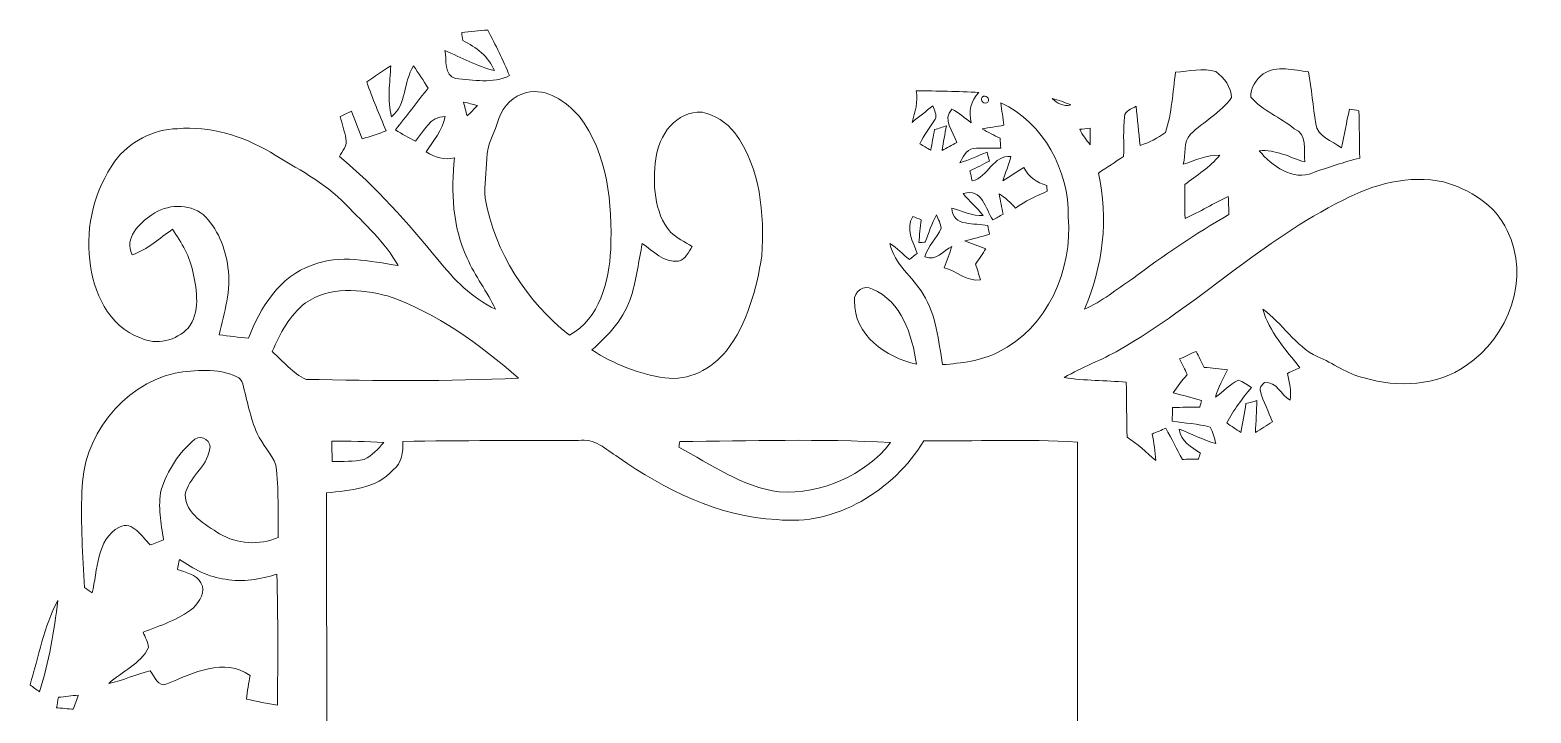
# Model space of a CAD drawing. Header units: centimetres. Extents: x -13.5 to 13.7, y -16.2 to 15.9.
# Drawn here: x -9.15 to 13.56, y 2.59 to 12.92 of the extents above; entities that cross this region are included whole.
import ezdxf

# ---------------------------------------------------------------- set-up
doc = ezdxf.new("R2010")
doc.units = ezdxf.units.CM
doc.header["$MEASUREMENT"] = 0
doc.layers.add('Layer 1', color=7, linetype='Continuous')

msp = doc.modelspace()

# ---------------------------------------------------------------- linework, layer by layer
at = {"layer": 'Layer 1', "color": 252, "lineweight": 9}
for points, knots in [([(-2.6172, 12.88115), (-2.61226, 12.84058), (-2.60697, 12.80036), (-2.60133, 12.75979), (-2.60133, 12.75979), (-2.39742, 12.66031), (-2.21186, 12.5199), (-2.12155, 12.30541), (-2.12155, 12.30541), (-2.38472, 12.37385), (-2.62567, 12.49909), (-2.87156, 12.61092), (-2.87156, 12.61092), (-2.84051, 12.46557), (-2.89202, 12.23592), (-2.70963, 12.18617), (-2.70963, 12.18617), (-2.44011, 12.16289), (-2.14801, 12.10398), (-1.89366, 12.22992), (-1.89366, 12.22992), (-1.99173, 12.46557), (-2.10285, 12.69523), (-2.22421, 12.91995), (-2.22421, 12.91995), (-2.35544, 12.90866), (-2.48632, 12.89526), (-2.6172, 12.88115), (-2.6172, 12.88115), (-2.6172, 12.88115), (-2.6172, 12.88115), (-2.6172, 12.88115)], [0, 0, 0, 0, 0.11111111, 0.11111111, 0.11111111, 0.11111111, 0.22222222, 0.22222222, 0.22222222, 0.22222222, 0.33333333, 0.33333333, 0.33333333, 0.33333333, 0.44444444, 0.44444444, 0.44444444, 0.44444444, 0.55555556, 0.55555556, 0.55555556, 0.55555556, 0.66666667, 0.66666667, 0.66666667, 0.66666667, 0.77777778, 0.77777778, 0.77777778, 0.77777778, 1, 1, 1, 1]), ([(-4.05266, 12.13467), (-3.97046, 11.88208), (-3.85828, 11.64078), (-3.76161, 11.39384), (-3.76161, 11.39384), (-3.8805, 11.34903), (-4.0015, 11.30846), (-4.12356, 11.27319), (-4.12356, 11.27319), (-4.17683, 11.41253), (-4.22869, 11.55223), (-4.28443, 11.69052), (-4.28443, 11.69052), (-4.34123, 11.66477), (-4.39732, 11.63831), (-4.45376, 11.61221), (-4.45376, 11.61221), (-4.42872, 11.49932), (-4.39026, 11.3889), (-4.36874, 11.27495), (-4.36874, 11.27495), (-4.34017, 11.17264), (-4.42237, 11.08939), (-4.46752, 11.00613), (-4.46752, 11.00613), (-3.91154, 10.54541), (-3.436, 10.00107), (-2.97739, 9.44615), (-2.97739, 9.44615), (-2.73609, 9.14558), (-2.4581, 8.86124), (-2.10462, 8.69473), (-2.10462, 8.69473), (-2.22985, 8.96214), (-2.41859, 9.19532), (-2.53254, 9.46837), (-2.53254, 9.46837), (-2.75937, 9.94321), (-2.78124, 10.47238), (-2.7248, 10.98673), (-2.7248, 10.98673), (-2.87649, 10.94334), (-3.02431, 10.99661), (-3.15413, 11.07457), (-3.15413, 11.07457), (-3.04477, 11.24602), (-2.90824, 11.40548), (-2.86909, 11.61185), (-2.86909, 11.61185), (-3.09451, 11.61291), (-3.19576, 11.38713), (-3.31606, 11.23685), (-3.31606, 11.23685), (-3.41942, 11.29012), (-3.52102, 11.34727), (-3.62015, 11.4083), (-3.62015, 11.4083), (-3.45364, 11.61785), (-3.28924, 11.82952), (-3.12626, 12.04189), (-3.12626, 12.04189), (-3.19717, 12.15513), (-3.26843, 12.26802), (-3.34534, 12.37703), (-3.34534, 12.37703), (-3.50162, 12.13855), (-3.44694, 11.79636), (-3.67765, 11.60727), (-3.67765, 11.60727), (-3.74891, 11.85774), (-3.69917, 12.12091), (-3.69141, 12.37597), (-3.69141, 12.37597), (-3.81665, 12.30259), (-3.93412, 12.21792), (-4.05266, 12.13467), (-4.05266, 12.13467), (-4.05266, 12.13467), (-4.05266, 12.13467), (-4.05266, 12.13467)], [0, 0, 0, 0, 0.04761905, 0.04761905, 0.04761905, 0.04761905, 0.0952381, 0.0952381, 0.0952381, 0.0952381, 0.14285714, 0.14285714, 0.14285714, 0.14285714, 0.19047619, 0.19047619, 0.19047619, 0.19047619, 0.23809524, 0.23809524, 0.23809524, 0.23809524, 0.28571429, 0.28571429, 0.28571429, 0.28571429, 0.33333333, 0.33333333, 0.33333333, 0.33333333, 0.38095238, 0.38095238, 0.38095238, 0.38095238, 0.42857143, 0.42857143, 0.42857143, 0.42857143, 0.47619048, 0.47619048, 0.47619048, 0.47619048, 0.52380952, 0.52380952, 0.52380952, 0.52380952, 0.57142857, 0.57142857, 0.57142857, 0.57142857, 0.61904762, 0.61904762, 0.61904762, 0.61904762, 0.66666667, 0.66666667, 0.66666667, 0.66666667, 0.71428571, 0.71428571, 0.71428571, 0.71428571, 0.76190476, 0.76190476, 0.76190476, 0.76190476, 0.80952381, 0.80952381, 0.80952381, 0.80952381, 0.85714286, 0.85714286, 0.85714286, 0.85714286, 0.9047619, 0.9047619, 0.9047619, 0.9047619, 1, 1, 1, 1]), ([(8.1845, 12.28425), (8.13829, 11.97909), (8.12876, 11.66301), (8.02998, 11.36949), (8.02998, 11.36949), (7.91357, 11.28306), (7.78339, 11.21745), (7.64581, 11.173), (7.64581, 11.173), (7.62746, 11.37126), (7.6063, 11.56952), (7.58584, 11.76743), (7.58584, 11.76743), (7.52304, 11.72192), (7.41297, 11.70075), (7.40945, 11.60868), (7.40945, 11.60868), (7.39075, 11.40901), (7.40169, 11.20792), (7.3971, 11.0079), (7.3971, 11.0079), (7.27116, 10.92182), (7.14204, 10.83998), (7.01504, 10.75601), (7.01504, 10.75601), (7.17838, 10.06669), (7.08101, 9.34102), (6.80373, 8.69509), (6.80373, 8.69509), (7.06761, 8.81186), (7.29197, 8.99706), (7.5308, 9.15581), (7.5308, 9.15581), (7.99682, 9.51071), (8.48683, 9.83279), (8.9906, 10.13089), (8.9906, 10.13089), (8.98813, 10.19827), (8.98354, 10.33339), (8.98142, 10.40077), (8.98142, 10.40077), (8.75741, 10.30128), (8.55104, 10.16758), (8.32702, 10.0688), (8.32702, 10.0688), (8.32385, 10.2399), (8.32279, 10.41135), (8.32279, 10.58209), (8.32279, 10.58209), (8.50306, 10.72356), (8.70661, 10.84174), (8.85054, 11.02377), (8.85054, 11.02377), (8.65687, 11.03294), (8.48048, 10.94228), (8.2988, 10.89183), (8.2988, 10.89183), (8.34537, 11.03471), (8.29245, 11.22697), (8.41028, 11.34198), (8.41028, 11.34198), (8.60748, 11.53706), (8.86712, 11.66583), (9.0287, 11.8976), (9.0287, 11.8976), (9.02976, 12.05282), (8.9144, 12.20134), (8.79304, 12.29024), (8.79304, 12.29024), (8.5976, 12.35269), (8.38558, 12.28989), (8.1845, 12.28425), (8.1845, 12.28425), (8.1845, 12.28425), (8.1845, 12.28425), (8.1845, 12.28425)], [0, 0, 0, 0, 0.05, 0.05, 0.05, 0.05, 0.1, 0.1, 0.1, 0.1, 0.15, 0.15, 0.15, 0.15, 0.2, 0.2, 0.2, 0.2, 0.25, 0.25, 0.25, 0.25, 0.3, 0.3, 0.3, 0.3, 0.35, 0.35, 0.35, 0.35, 0.4, 0.4, 0.4, 0.4, 0.45, 0.45, 0.45, 0.45, 0.5, 0.5, 0.5, 0.5, 0.55, 0.55, 0.55, 0.55, 0.6, 0.6, 0.6, 0.6, 0.65, 0.65, 0.65, 0.65, 0.7, 0.7, 0.7, 0.7, 0.75, 0.75, 0.75, 0.75, 0.8, 0.8, 0.8, 0.8, 0.85, 0.85, 0.85, 0.85, 0.9, 0.9, 0.9, 0.9, 1, 1, 1, 1]), ([(9.50812, 12.25673), (9.40687, 12.16995), (9.31233, 12.0433), (9.32044, 11.90431), (9.32044, 11.90431), (9.49895, 11.69864), (9.76953, 11.60021), (9.97661, 11.42664), (9.97661, 11.42664), (10.18616, 11.34339), (10.12407, 11.10209), (10.13748, 10.92429), (10.13748, 10.92429), (9.91135, 10.99026), (9.69298, 11.12043), (9.44921, 11.09151), (9.44921, 11.09151), (9.6383, 10.86749), (9.95968, 10.62796), (10.26236, 10.76131), (10.26236, 10.76131), (10.49555, 10.8435), (10.73014, 10.92006), (10.97003, 10.98214), (10.97003, 10.98214), (10.96615, 11.22133), (10.96227, 11.46051), (10.95698, 11.69934), (10.95698, 11.69934), (10.909, 11.70675), (10.86138, 11.71381), (10.81411, 11.72086), (10.81411, 11.72086), (10.76719, 11.52719), (10.73861, 11.32998), (10.69416, 11.13596), (10.69416, 11.13596), (10.55411, 11.24426), (10.32516, 11.30106), (10.30293, 11.50284), (10.30293, 11.50284), (10.26518, 11.76425), (10.23802, 12.02742), (10.19498, 12.28777), (10.19498, 12.28777), (9.96673, 12.31529), (9.71873, 12.38655), (9.50812, 12.25673), (9.50812, 12.25673), (9.50812, 12.25673), (9.50812, 12.25673), (9.50812, 12.25673)], [0, 0, 0, 0, 0.07142857, 0.07142857, 0.07142857, 0.07142857, 0.14285714, 0.14285714, 0.14285714, 0.14285714, 0.21428571, 0.21428571, 0.21428571, 0.21428571, 0.28571429, 0.28571429, 0.28571429, 0.28571429, 0.35714286, 0.35714286, 0.35714286, 0.35714286, 0.42857143, 0.42857143, 0.42857143, 0.42857143, 0.5, 0.5, 0.5, 0.5, 0.57142857, 0.57142857, 0.57142857, 0.57142857, 0.64285714, 0.64285714, 0.64285714, 0.64285714, 0.71428571, 0.71428571, 0.71428571, 0.71428571, 0.78571429, 0.78571429, 0.78571429, 0.78571429, 0.85714286, 0.85714286, 0.85714286, 0.85714286, 1, 1, 1, 1]), ([(-1.6386, 11.97521), (-1.83051, 11.92441), (-1.99243, 11.77166), (-2.05488, 11.58293), (-2.05488, 11.58293), (-2.11061, 11.37796), (-2.24114, 11.18923), (-2.23726, 10.9705), (-2.23726, 10.9705), (-2.24079, 10.77189), (-2.28418, 10.57363), (-2.2609, 10.37501), (-2.2609, 10.37501), (-2.11696, 9.55375), (-1.6386, 8.81468), (-0.98808, 8.30103), (-0.98808, 8.30103), (-0.52699, 8.55468), (-0.39118, 9.11101), (-0.36154, 9.5989), (-0.36154, 9.5989), (-0.34038, 10.29035), (-0.39894, 11.05058), (-0.84167, 11.6175), (-0.84167, 11.6175), (-1.03852, 11.83692), (-1.32674, 12.04436), (-1.6386, 11.97521), (-1.6386, 11.97521), (-1.6386, 11.97521), (-1.6386, 11.97521), (-1.6386, 11.97521)], [0, 0, 0, 0, 0.11111111, 0.11111111, 0.11111111, 0.11111111, 0.22222222, 0.22222222, 0.22222222, 0.22222222, 0.33333333, 0.33333333, 0.33333333, 0.33333333, 0.44444444, 0.44444444, 0.44444444, 0.44444444, 0.55555556, 0.55555556, 0.55555556, 0.55555556, 0.66666667, 0.66666667, 0.66666667, 0.66666667, 0.77777778, 0.77777778, 0.77777778, 0.77777778, 1, 1, 1, 1]), ([(-2.58898, 11.83057), (-2.5724, 11.76002), (-2.55476, 11.69017), (-2.53606, 11.61997), (-2.53606, 11.61997), (-2.48209, 11.67112), (-2.42953, 11.72368), (-2.37837, 11.77766), (-2.37837, 11.77766), (-2.44858, 11.79636), (-2.51878, 11.81364), (-2.58898, 11.83057), (-2.58898, 11.83057), (-2.58898, 11.83057), (-2.58898, 11.83057), (-2.58898, 11.83057)], [0, 0, 0, 0, 0.2, 0.2, 0.2, 0.2, 0.4, 0.4, 0.4, 0.4, 0.6, 0.6, 0.6, 0.6, 1, 1, 1, 1]), ([(5.54078, 11.81576), (5.55384, 11.70322), (5.57218, 11.59139), (5.58594, 11.4785), (5.58594, 11.4785), (5.47587, 11.46122), (5.36616, 11.44287), (5.25715, 11.42382), (5.25715, 11.42382), (5.34499, 11.37091), (5.43742, 11.32751), (5.5302, 11.28095), (5.5302, 11.28095), (5.53232, 11.23226), (5.53479, 11.18358), (5.53761, 11.13454), (5.53761, 11.13454), (5.39897, 11.12855), (5.25891, 11.14266), (5.12168, 11.12502), (5.12168, 11.12502), (5.01126, 11.11091), (4.96822, 10.99484), (4.92095, 10.91018), (4.92095, 10.91018), (5.05995, 10.95745), (5.19612, 11.01354), (5.33053, 11.07351), (5.33053, 11.07351), (5.34252, 11.02836), (5.35416, 10.98285), (5.36651, 10.93734), (5.36651, 10.93734), (5.2702, 10.88513), (5.17213, 10.83645), (5.073, 10.78988), (5.073, 10.78988), (5.08358, 10.73838), (5.09487, 10.68722), (5.10651, 10.63607), (5.10651, 10.63607), (5.35028, 10.69463), (5.42119, 11.03083), (5.69283, 11.00684), (5.69283, 11.00684), (5.65755, 10.88196), (5.61028, 10.76095), (5.56865, 10.63854), (5.56865, 10.63854), (5.67801, 10.69992), (5.77961, 10.77401), (5.88721, 10.83962), (5.88721, 10.83962), (5.95847, 10.69992), (6.08089, 10.60891), (6.23399, 10.56904), (6.23399, 10.56904), (6.23611, 10.54682), (6.23964, 10.50272), (6.24175, 10.48049), (6.24175, 10.48049), (6.07524, 10.40747), (5.90944, 10.33268), (5.76268, 10.22473), (5.76268, 10.22473), (5.68648, 10.30516), (5.60675, 10.38313), (5.51221, 10.44204), (5.51221, 10.44204), (5.53126, 10.33832), (5.55384, 10.23567), (5.57465, 10.13266), (5.57465, 10.13266), (5.52279, 10.10373), (5.47058, 10.07515), (5.41907, 10.04622), (5.41907, 10.04622), (5.30266, 10.21626), (5.26632, 10.53165), (4.97211, 10.44592), (4.97211, 10.44592), (5.06277, 10.32668), (5.18166, 10.23214), (5.27091, 10.11149), (5.27091, 10.11149), (5.1051, 10.10373), (4.95306, 10.18451), (4.79642, 10.22544), (4.79642, 10.22544), (4.81371, 9.92452), (5.14779, 10.01377), (5.34252, 9.95944), (5.34252, 9.95944), (5.35064, 9.91676), (5.35875, 9.87407), (5.36722, 9.83103), (5.36722, 9.83103), (5.2441, 9.79187), (5.11674, 9.76083), (4.99292, 9.72837), (4.99292, 9.72837), (5.0984, 9.68816), (5.20529, 9.65041), (5.31218, 9.61125), (5.31218, 9.61125), (5.26385, 9.53046), (5.21023, 9.45356), (5.15414, 9.37806), (5.15414, 9.37806), (5.1813, 9.29939), (5.20776, 9.22002), (5.23281, 9.13994), (5.23281, 9.13994), (5.02714, 9.10819), (4.87015, 9.27435), (4.68036, 9.32232), (4.68036, 9.32232), (4.71952, 9.42992), (4.76256, 9.53611), (4.79924, 9.64476), (4.79924, 9.64476), (4.66907, 9.58126), (4.55195, 9.41546), (4.39179, 9.48707), (4.39179, 9.48707), (4.432, 9.65394), (4.5717, 9.76718), (4.63908, 9.91993), (4.63908, 9.91993), (4.62956, 9.9919), (4.59357, 10.05646), (4.56535, 10.12172), (4.56535, 10.12172), (4.4948, 9.99049), (4.44541, 9.84973), (4.39672, 9.70967), (4.39672, 9.70967), (4.37238, 9.70791), (4.32335, 9.70438), (4.29865, 9.70297), (4.29865, 9.70297), (4.30924, 9.81798), (4.32158, 9.93298), (4.33322, 10.04764), (4.33322, 10.04764), (4.2916, 10.06527), (4.24997, 10.08256), (4.20834, 10.09985), (4.20834, 10.09985), (4.09298, 9.91358), (4.21116, 9.71849), (4.27537, 9.53858), (4.27537, 9.53858), (4.23515, 9.50824), (4.19529, 9.47719), (4.15542, 9.4465), (4.15542, 9.4465), (4.05947, 9.52976), (3.9681, 9.61866), (3.86262, 9.68957), (3.86262, 9.68957), (3.924, 9.37101), (4.21116, 9.19003), (4.36215, 8.92157), (4.36215, 8.92157), (4.56817, 8.60548), (4.59357, 8.21848), (4.65813, 7.85653), (4.65813, 7.85653), (4.94529, 7.87735), (5.23881, 7.91651), (5.50057, 8.04456), (5.50057, 8.04456), (6.24493, 8.41004), (6.62663, 9.28987), (6.56031, 10.09279), (6.56031, 10.09279), (6.57125, 10.79059), (6.19025, 11.52013), (5.54078, 11.81576), (5.54078, 11.81576), (5.54078, 11.81576), (5.54078, 11.81576), (5.54078, 11.81576)], [0, 0, 0, 0, 0.0212766, 0.0212766, 0.0212766, 0.0212766, 0.04255319, 0.04255319, 0.04255319, 0.04255319, 0.06382979, 0.06382979, 0.06382979, 0.06382979, 0.08510638, 0.08510638, 0.08510638, 0.08510638, 0.10638298, 0.10638298, 0.10638298, 0.10638298, 0.12765957, 0.12765957, 0.12765957, 0.12765957, 0.14893617, 0.14893617, 0.14893617, 0.14893617, 0.17021277, 0.17021277, 0.17021277, 0.17021277, 0.19148936, 0.19148936, 0.19148936, 0.19148936, 0.21276596, 0.21276596, 0.21276596, 0.21276596, 0.23404255, 0.23404255, 0.23404255, 0.23404255, 0.25531915, 0.25531915, 0.25531915, 0.25531915, 0.27659574, 0.27659574, 0.27659574, 0.27659574, 0.29787234, 0.29787234, 0.29787234, 0.29787234, 0.31914894, 0.31914894, 0.31914894, 0.31914894, 0.34042553, 0.34042553, 0.34042553, 0.34042553, 0.36170213, 0.36170213, 0.36170213, 0.36170213, 0.38297872, 0.38297872, 0.38297872, 0.38297872, 0.40425532, 0.40425532, 0.40425532, 0.40425532, 0.42553191, 0.42553191, 0.42553191, 0.42553191, 0.44680851, 0.44680851, 0.44680851, 0.44680851, 0.46808511, 0.46808511, 0.46808511, 0.46808511, 0.4893617, 0.4893617, 0.4893617, 0.4893617, 0.5106383, 0.5106383, 0.5106383, 0.5106383, 0.53191489, 0.53191489, 0.53191489, 0.53191489, 0.55319149, 0.55319149, 0.55319149, 0.55319149, 0.57446809, 0.57446809, 0.57446809, 0.57446809, 0.59574468, 0.59574468, 0.59574468, 0.59574468, 0.61702128, 0.61702128, 0.61702128, 0.61702128, 0.63829787, 0.63829787, 0.63829787, 0.63829787, 0.65957447, 0.65957447, 0.65957447, 0.65957447, 0.68085106, 0.68085106, 0.68085106, 0.68085106, 0.70212766, 0.70212766, 0.70212766, 0.70212766, 0.72340426, 0.72340426, 0.72340426, 0.72340426, 0.74468085, 0.74468085, 0.74468085, 0.74468085, 0.76595745, 0.76595745, 0.76595745, 0.76595745, 0.78723404, 0.78723404, 0.78723404, 0.78723404, 0.80851064, 0.80851064, 0.80851064, 0.80851064, 0.82978723, 0.82978723, 0.82978723, 0.82978723, 0.85106383, 0.85106383, 0.85106383, 0.85106383, 0.87234043, 0.87234043, 0.87234043, 0.87234043, 0.89361702, 0.89361702, 0.89361702, 0.89361702, 0.91489362, 0.91489362, 0.91489362, 0.91489362, 0.93617021, 0.93617021, 0.93617021, 0.93617021, 0.95744681, 0.95744681, 0.95744681, 0.95744681, 1, 1, 1, 1]), ([(4.25702, 12.00061), (4.29195, 11.83763), (4.24115, 11.67782), (4.19599, 11.52295), (4.19599, 11.52295), (4.30289, 11.60374), (4.40554, 11.68982), (4.51067, 11.77342), (4.51067, 11.77342), (4.52796, 11.70922), (4.58299, 11.63831), (4.5456, 11.57234), (4.5456, 11.57234), (4.47363, 11.44428), (4.37803, 11.33104), (4.31171, 11.19946), (4.31171, 11.19946), (4.36744, 11.16629), (4.42318, 11.13349), (4.47963, 11.10103), (4.47963, 11.10103), (4.50044, 11.20439), (4.51596, 11.30882), (4.53607, 11.41218), (4.53607, 11.41218), (4.59675, 11.43194), (4.65743, 11.45134), (4.71846, 11.47074), (4.71846, 11.47074), (4.69271, 11.34656), (4.66801, 11.22168), (4.65037, 11.09609), (4.65037, 11.09609), (4.72587, 11.13454), (4.79995, 11.17617), (4.87333, 11.21886), (4.87333, 11.21886), (4.82359, 11.3769), (4.64473, 11.57164), (4.79924, 11.72262), (4.79924, 11.72262), (4.90861, 11.67218), (4.99398, 11.58469), (5.0924, 11.51731), (5.0924, 11.51731), (5.04619, 11.68523), (5.08182, 11.85245), (5.20847, 11.97486), (5.20847, 11.97486), (4.89132, 11.99285), (4.57382, 11.99709), (4.25702, 12.00061), (4.25702, 12.00061), (4.25702, 12.00061), (4.25702, 12.00061), (4.25702, 12.00061)], [0, 0, 0, 0, 0.06666667, 0.06666667, 0.06666667, 0.06666667, 0.13333333, 0.13333333, 0.13333333, 0.13333333, 0.2, 0.2, 0.2, 0.2, 0.26666667, 0.26666667, 0.26666667, 0.26666667, 0.33333333, 0.33333333, 0.33333333, 0.33333333, 0.4, 0.4, 0.4, 0.4, 0.46666667, 0.46666667, 0.46666667, 0.46666667, 0.53333333, 0.53333333, 0.53333333, 0.53333333, 0.6, 0.6, 0.6, 0.6, 0.66666667, 0.66666667, 0.66666667, 0.66666667, 0.73333333, 0.73333333, 0.73333333, 0.73333333, 0.8, 0.8, 0.8, 0.8, 0.86666667, 0.86666667, 0.86666667, 0.86666667, 1, 1, 1, 1]), ([(5.25891, 11.90572), (5.21129, 11.85562), (5.2956, 11.77907), (5.34182, 11.82987), (5.34182, 11.82987), (5.38803, 11.87891), (5.30336, 11.95299), (5.25891, 11.90572), (5.25891, 11.90572), (5.25891, 11.90572), (5.25891, 11.90572), (5.25891, 11.90572)], [0, 0, 0, 0, 0.25, 0.25, 0.25, 0.25, 0.5, 0.5, 0.5, 0.5, 1, 1, 1, 1]), ([(6.31689, 11.88596), (6.39168, 11.81152), (6.48729, 11.75861), (6.59629, 11.78577), (6.59629, 11.78577), (6.50845, 11.8274), (6.40685, 11.86021), (6.31689, 11.88596), (6.31689, 11.88596), (6.31689, 11.88596), (6.31689, 11.88596), (6.31689, 11.88596)], [0, 0, 0, 0, 0.25, 0.25, 0.25, 0.25, 0.5, 0.5, 0.5, 0.5, 1, 1, 1, 1]), ([(0.31826, 10.9705), (0.27346, 10.59621), (0.28757, 10.16476), (0.54122, 9.86137), (0.54122, 9.86137), (0.63788, 9.77212), (0.75959, 9.71497), (0.86859, 9.64194), (0.86859, 9.64194), (0.81462, 9.55974), (0.77052, 9.44686), (0.66434, 9.42287), (0.66434, 9.42287), (0.43609, 9.39394), (0.28298, 9.5728), (0.11541, 9.68921), (0.11541, 9.68921), (0.06038, 9.4271), (0.02651, 9.16005), (-0.04722, 8.90217), (-0.04722, 8.90217), (-0.1467, 8.5695), (-0.39188, 8.3035), (-0.64659, 8.07843), (-0.64659, 8.07843), (-0.31427, 7.865), (0.0625, 7.71119), (0.45479, 7.65792), (0.45479, 7.65792), (0.81638, 7.6043), (1.16634, 7.79233), (1.38859, 8.06538), (1.38859, 8.06538), (1.70327, 8.47883), (1.84544, 8.99671), (1.92234, 9.50295), (1.92234, 9.50295), (1.96503, 10.13689), (1.90576, 10.83574), (1.51418, 11.3642), (1.51418, 11.3642), (1.39494, 11.52472), (1.21291, 11.63408), (1.01888, 11.67606), (1.01888, 11.67606), (0.63223, 11.70569), (0.35566, 11.31975), (0.31826, 10.9705), (0.31826, 10.9705), (0.31826, 10.9705), (0.31826, 10.9705), (0.31826, 10.9705)], [0, 0, 0, 0, 0.07142857, 0.07142857, 0.07142857, 0.07142857, 0.14285714, 0.14285714, 0.14285714, 0.14285714, 0.21428571, 0.21428571, 0.21428571, 0.21428571, 0.28571429, 0.28571429, 0.28571429, 0.28571429, 0.35714286, 0.35714286, 0.35714286, 0.35714286, 0.42857143, 0.42857143, 0.42857143, 0.42857143, 0.5, 0.5, 0.5, 0.5, 0.57142857, 0.57142857, 0.57142857, 0.57142857, 0.64285714, 0.64285714, 0.64285714, 0.64285714, 0.71428571, 0.71428571, 0.71428571, 0.71428571, 0.78571429, 0.78571429, 0.78571429, 0.78571429, 0.85714286, 0.85714286, 0.85714286, 0.85714286, 1, 1, 1, 1]), ([(-7.86689, 10.93381), (-8.16393, 10.50131), (-8.31351, 9.96015), (-8.24224, 9.43662), (-8.24224, 9.43662), (-8.1985, 8.95755), (-7.96073, 8.43509), (-7.47778, 8.26152), (-7.47778, 8.26152), (-7.23894, 8.14299), (-6.93379, 8.21989), (-6.75599, 8.41039), (-6.75599, 8.41039), (-6.56867, 8.64429), (-6.62405, 8.97378), (-6.67944, 9.24295), (-6.67944, 9.24295), (-6.72671, 9.48672), (-6.85265, 9.70332), (-6.99271, 9.90406), (-6.99271, 9.90406), (-7.19344, 9.77141), (-7.36736, 9.59326), (-7.60266, 9.51988), (-7.60266, 9.51988), (-7.73107, 9.76824), (-7.49541, 9.99331), (-7.30456, 10.12489), (-7.30456, 10.12489), (-7.0809, 10.28435), (-6.74823, 10.30269), (-6.52951, 10.12701), (-6.52951, 10.12701), (-6.31043, 9.92028), (-6.19296, 9.62712), (-6.15415, 9.33256), (-6.15415, 9.33256), (-6.10229, 8.98507), (-6.20813, 8.64358), (-6.28609, 8.30844), (-6.28609, 8.30844), (-6.13828, 8.28939), (-5.98976, 8.27034), (-5.84089, 8.25517), (-5.84089, 8.25517), (-5.66661, 8.72154), (-5.37204, 9.19144), (-4.87957, 9.3636), (-4.87957, 9.3636), (-4.45764, 9.53152), (-4.00785, 9.41934), (-3.57746, 9.35584), (-3.57746, 9.35584), (-3.7789, 9.71003), (-4.08758, 9.98802), (-4.36804, 10.27835), (-4.36804, 10.27835), (-4.69118, 10.62019), (-5.1191, 10.82445), (-5.51139, 11.0721), (-5.51139, 11.0721), (-5.93367, 11.31552), (-6.42544, 11.4718), (-6.91721, 11.42629), (-6.91721, 11.42629), (-7.28657, 11.421), (-7.64605, 11.22732), (-7.86689, 10.93381), (-7.86689, 10.93381), (-7.86689, 10.93381), (-7.86689, 10.93381), (-7.86689, 10.93381)], [0, 0, 0, 0, 0.05263158, 0.05263158, 0.05263158, 0.05263158, 0.10526316, 0.10526316, 0.10526316, 0.10526316, 0.15789474, 0.15789474, 0.15789474, 0.15789474, 0.21052632, 0.21052632, 0.21052632, 0.21052632, 0.26315789, 0.26315789, 0.26315789, 0.26315789, 0.31578947, 0.31578947, 0.31578947, 0.31578947, 0.36842105, 0.36842105, 0.36842105, 0.36842105, 0.42105263, 0.42105263, 0.42105263, 0.42105263, 0.47368421, 0.47368421, 0.47368421, 0.47368421, 0.52631579, 0.52631579, 0.52631579, 0.52631579, 0.57894737, 0.57894737, 0.57894737, 0.57894737, 0.63157895, 0.63157895, 0.63157895, 0.63157895, 0.68421053, 0.68421053, 0.68421053, 0.68421053, 0.73684211, 0.73684211, 0.73684211, 0.73684211, 0.78947368, 0.78947368, 0.78947368, 0.78947368, 0.84210526, 0.84210526, 0.84210526, 0.84210526, 0.89473684, 0.89473684, 0.89473684, 0.89473684, 1, 1, 1, 1]), ([(6.73247, 11.41712), (6.77621, 11.33528), (6.83124, 11.25519), (6.89263, 11.18464), (6.89263, 11.18464), (6.89404, 11.26789), (6.89227, 11.3508), (6.8891, 11.4337), (6.8891, 11.4337), (6.84994, 11.42947), (6.77162, 11.42135), (6.73247, 11.41712), (6.73247, 11.41712), (6.73247, 11.41712), (6.73247, 11.41712), (6.73247, 11.41712)], [0, 0, 0, 0, 0.2, 0.2, 0.2, 0.2, 0.4, 0.4, 0.4, 0.4, 0.6, 0.6, 0.6, 0.6, 1, 1, 1, 1]), ([(10.71744, 10.34644), (9.49507, 9.7386), (8.5147, 8.75788), (7.33466, 8.08161), (7.33466, 8.08161), (7.06584, 7.92321), (6.7681, 7.82161), (6.49928, 7.66286), (6.49928, 7.66286), (6.80902, 7.611), (7.12511, 7.61664), (7.43802, 7.59266), (7.43802, 7.59266), (7.4412, 7.31502), (7.44296, 7.03738), (7.44966, 6.75939), (7.44966, 6.75939), (7.60912, 6.66167), (7.73929, 6.52656), (7.88287, 6.40767), (7.88287, 6.40767), (7.8797, 6.54244), (7.85465, 6.67437), (7.82996, 6.80631), (7.82996, 6.80631), (7.8984, 6.83595), (7.96684, 6.86593), (8.03633, 6.89451), (8.03633, 6.89451), (8.12206, 6.73823), (8.19896, 6.57771), (8.28751, 6.42284), (8.28751, 6.42284), (8.34748, 6.42426), (8.46778, 6.42708), (8.52811, 6.42849), (8.52811, 6.42849), (8.53869, 6.45812), (8.54962, 6.48776), (8.56056, 6.51739), (8.56056, 6.51739), (8.42121, 6.60805), (8.25682, 6.69484), (8.23883, 6.87899), (8.23883, 6.87899), (8.42404, 6.81125), (8.59901, 6.71565), (8.79022, 6.66309), (8.79022, 6.66309), (8.76905, 6.74705), (8.756, 6.83736), (8.70485, 6.90933), (8.70485, 6.90933), (8.52034, 6.96648), (8.32279, 6.96824), (8.1337, 7.00069), (8.1337, 7.00069), (8.13405, 7.06913), (8.13546, 7.13757), (8.13793, 7.20566), (8.13793, 7.20566), (8.27587, 7.21201), (8.41275, 7.21236), (8.55139, 7.21483), (8.55139, 7.21483), (8.55739, 7.23952), (8.56938, 7.28891), (8.57538, 7.31361), (8.57538, 7.31361), (8.43462, 7.35735), (8.29033, 7.39157), (8.14887, 7.42932), (8.14887, 7.42932), (8.20814, 7.52951), (8.28257, 7.61982), (8.36018, 7.70625), (8.36018, 7.70625), (8.32208, 7.78527), (8.28257, 7.86324), (8.24447, 7.94191), (8.24447, 7.94191), (8.32702, 7.98212), (8.41028, 8.02057), (8.49459, 8.05762), (8.49459, 8.05762), (8.53657, 7.97754), (8.57749, 7.8964), (8.61736, 7.81491), (8.61736, 7.81491), (8.73448, 7.80503), (8.8516, 7.79409), (8.96872, 7.77822), (8.96872, 7.77822), (8.90522, 7.64099), (8.82585, 7.51011), (8.78563, 7.3637), (8.78563, 7.3637), (8.90452, 7.44555), (9.004, 7.55738), (9.13418, 7.62194), (9.13418, 7.62194), (9.2065, 7.59759), (9.26894, 7.55244), (9.33138, 7.51011), (9.33138, 7.51011), (9.19062, 7.34359), (9.06009, 7.16721), (8.95779, 6.97388), (8.95779, 6.97388), (9.02799, 6.9252), (9.0989, 6.87652), (9.17122, 6.82995), (9.17122, 6.82995), (9.19979, 6.97529), (9.22414, 7.12099), (9.24883, 7.26704), (9.24883, 7.26704), (9.30386, 7.28221), (9.35925, 7.29738), (9.41499, 7.3122), (9.41499, 7.3122), (9.40793, 7.15133), (9.39911, 6.99046), (9.39241, 6.82924), (9.39241, 6.82924), (9.47743, 6.88357), (9.56174, 6.93861), (9.64747, 6.99293), (9.64747, 6.99293), (9.59102, 7.1478), (9.51165, 7.29421), (9.46685, 7.45225), (9.46685, 7.45225), (9.44109, 7.5094), (9.49436, 7.54997), (9.52823, 7.58736), (9.52823, 7.58736), (9.71838, 7.59654), (9.77835, 7.40286), (9.91523, 7.31678), (9.91523, 7.31678), (9.93851, 7.45437), (9.90323, 7.59054), (9.87642, 7.72459), (9.87642, 7.72459), (9.93781, 7.75317), (9.99989, 7.78139), (10.06198, 7.80961), (10.06198, 7.80961), (9.85067, 8.08619), (9.59737, 8.3536), (9.50389, 8.6965), (9.50389, 8.6965), (9.79987, 8.48236), (9.99107, 8.14052), (10.32586, 7.97859), (10.32586, 7.97859), (10.56857, 7.88193), (10.77953, 7.71366), (11.03741, 7.65474), (11.03741, 7.65474), (11.54541, 7.50869), (12.13879, 7.5288), (12.58117, 7.84383), (12.58117, 7.84383), (13.22217, 8.26928), (13.56048, 9.17522), (13.19924, 9.88571), (13.19924, 9.88571), (13.02708, 10.27624), (12.63373, 10.50907), (12.23897, 10.62019), (12.23897, 10.62019), (11.71827, 10.73308), (11.17958, 10.58915), (10.71744, 10.34644), (10.71744, 10.34644), (10.71744, 10.34644), (10.71744, 10.34644), (10.71744, 10.34644)], [0, 0, 0, 0, 0.02173913, 0.02173913, 0.02173913, 0.02173913, 0.04347826, 0.04347826, 0.04347826, 0.04347826, 0.06521739, 0.06521739, 0.06521739, 0.06521739, 0.08695652, 0.08695652, 0.08695652, 0.08695652, 0.10869565, 0.10869565, 0.10869565, 0.10869565, 0.13043478, 0.13043478, 0.13043478, 0.13043478, 0.15217391, 0.15217391, 0.15217391, 0.15217391, 0.17391304, 0.17391304, 0.17391304, 0.17391304, 0.19565217, 0.19565217, 0.19565217, 0.19565217, 0.2173913, 0.2173913, 0.2173913, 0.2173913, 0.23913043, 0.23913043, 0.23913043, 0.23913043, 0.26086957, 0.26086957, 0.26086957, 0.26086957, 0.2826087, 0.2826087, 0.2826087, 0.2826087, 0.30434783, 0.30434783, 0.30434783, 0.30434783, 0.32608696, 0.32608696, 0.32608696, 0.32608696, 0.34782609, 0.34782609, 0.34782609, 0.34782609, 0.36956522, 0.36956522, 0.36956522, 0.36956522, 0.39130435, 0.39130435, 0.39130435, 0.39130435, 0.41304348, 0.41304348, 0.41304348, 0.41304348, 0.43478261, 0.43478261, 0.43478261, 0.43478261, 0.45652174, 0.45652174, 0.45652174, 0.45652174, 0.47826087, 0.47826087, 0.47826087, 0.47826087, 0.5, 0.5, 0.5, 0.5, 0.52173913, 0.52173913, 0.52173913, 0.52173913, 0.54347826, 0.54347826, 0.54347826, 0.54347826, 0.56521739, 0.56521739, 0.56521739, 0.56521739, 0.58695652, 0.58695652, 0.58695652, 0.58695652, 0.60869565, 0.60869565, 0.60869565, 0.60869565, 0.63043478, 0.63043478, 0.63043478, 0.63043478, 0.65217391, 0.65217391, 0.65217391, 0.65217391, 0.67391304, 0.67391304, 0.67391304, 0.67391304, 0.69565217, 0.69565217, 0.69565217, 0.69565217, 0.7173913, 0.7173913, 0.7173913, 0.7173913, 0.73913043, 0.73913043, 0.73913043, 0.73913043, 0.76086957, 0.76086957, 0.76086957, 0.76086957, 0.7826087, 0.7826087, 0.7826087, 0.7826087, 0.80434783, 0.80434783, 0.80434783, 0.80434783, 0.82608696, 0.82608696, 0.82608696, 0.82608696, 0.84782609, 0.84782609, 0.84782609, 0.84782609, 0.86956522, 0.86956522, 0.86956522, 0.86956522, 0.89130435, 0.89130435, 0.89130435, 0.89130435, 0.91304348, 0.91304348, 0.91304348, 0.91304348, 0.93478261, 0.93478261, 0.93478261, 0.93478261, 0.95652174, 0.95652174, 0.95652174, 0.95652174, 1, 1, 1, 1]), ([(-4.98046, 8.78998), (-5.22106, 8.60477), (-5.36711, 8.3282), (-5.48423, 8.05374), (-5.48423, 8.05374), (-5.31913, 7.9098), (-5.17343, 7.7253), (-4.9727, 7.63393), (-4.9727, 7.63393), (-3.90202, 7.61347), (-2.82852, 7.60218), (-1.75854, 7.65051), (-1.75854, 7.65051), (-2.34415, 8.16662), (-2.99432, 8.64111), (-3.73868, 8.89758), (-3.73868, 8.89758), (-4.14297, 8.9953), (-4.6238, 9.0461), (-4.98046, 8.78998), (-4.98046, 8.78998), (-4.98046, 8.78998), (-4.98046, 8.78998), (-4.98046, 8.78998)], [0, 0, 0, 0, 0.14285714, 0.14285714, 0.14285714, 0.14285714, 0.28571429, 0.28571429, 0.28571429, 0.28571429, 0.42857143, 0.42857143, 0.42857143, 0.42857143, 0.57142857, 0.57142857, 0.57142857, 0.57142857, 0.71428571, 0.71428571, 0.71428571, 0.71428571, 1, 1, 1, 1]), ([(3.32569, 8.82244), (3.31476, 8.29962), (3.80124, 7.96625), (4.26267, 7.86359), (4.26267, 7.86359), (4.19987, 8.29927), (4.04007, 8.81574), (3.59592, 8.99918), (3.59592, 8.99918), (3.47315, 9.07291), (3.31052, 8.9632), (3.32569, 8.82244), (3.32569, 8.82244), (3.32569, 8.82244), (3.32569, 8.82244), (3.32569, 8.82244)], [0, 0, 0, 0, 0.2, 0.2, 0.2, 0.2, 0.4, 0.4, 0.4, 0.4, 0.6, 0.6, 0.6, 0.6, 1, 1, 1, 1]), ([(-6.95355, 7.72953), (-7.75718, 7.54397), (-8.36678, 6.75128), (-8.36289, 5.92966), (-8.36289, 5.92966), (-8.38053, 5.44812), (-8.35125, 4.96693), (-8.32444, 4.48609), (-8.32444, 4.48609), (-8.28634, 4.45823), (-8.24789, 4.43036), (-8.20944, 4.40249), (-8.20944, 4.40249), (-8.12195, 4.73586), (-8.14911, 5.21776), (-7.79633, 5.39838), (-7.79633, 5.39838), (-7.58961, 5.50174), (-7.4552, 5.24351), (-7.32996, 5.13097), (-7.32996, 5.13097), (-7.25941, 5.14544), (-7.19449, 5.17754), (-7.12853, 5.20576), (-7.12853, 5.20576), (-7.16486, 5.45482), (-7.21884, 5.71306), (-7.1631, 5.96282), (-7.1631, 5.96282), (-7.06855, 6.25774), (-6.89499, 6.53009), (-6.65369, 6.72659), (-6.65369, 6.72659), (-6.5408, 6.80667), (-6.39404, 6.68496), (-6.43073, 6.56925), (-6.43073, 6.56925), (-6.47306, 6.30255), (-6.74894, 6.14979), (-6.80256, 5.89015), (-6.80256, 5.89015), (-6.7948, 5.5977), (-6.49635, 5.43401), (-6.28045, 5.29678), (-6.28045, 5.29678), (-6.01093, 5.13909), (-5.68178, 5.12074), (-5.39498, 5.23998), (-5.39498, 5.23998), (-5.40062, 5.60475), (-5.38192, 5.97164), (-5.42708, 6.33465), (-5.42708, 6.33465), (-5.49164, 6.51069), (-5.63451, 6.64509), (-5.71106, 6.81584), (-5.71106, 6.81584), (-5.81584, 7.05643), (-5.86452, 7.31502), (-5.92979, 7.56796), (-5.92979, 7.56796), (-5.93861, 7.617), (-5.97671, 7.65404), (-6.0208, 7.67344), (-6.0208, 7.67344), (-6.31326, 7.80856), (-6.64522, 7.77434), (-6.95355, 7.72953), (-6.95355, 7.72953), (-6.95355, 7.72953), (-6.95355, 7.72953), (-6.95355, 7.72953)], [0, 0, 0, 0, 0.05263158, 0.05263158, 0.05263158, 0.05263158, 0.10526316, 0.10526316, 0.10526316, 0.10526316, 0.15789474, 0.15789474, 0.15789474, 0.15789474, 0.21052632, 0.21052632, 0.21052632, 0.21052632, 0.26315789, 0.26315789, 0.26315789, 0.26315789, 0.31578947, 0.31578947, 0.31578947, 0.31578947, 0.36842105, 0.36842105, 0.36842105, 0.36842105, 0.42105263, 0.42105263, 0.42105263, 0.42105263, 0.47368421, 0.47368421, 0.47368421, 0.47368421, 0.52631579, 0.52631579, 0.52631579, 0.52631579, 0.57894737, 0.57894737, 0.57894737, 0.57894737, 0.63157895, 0.63157895, 0.63157895, 0.63157895, 0.68421053, 0.68421053, 0.68421053, 0.68421053, 0.73684211, 0.73684211, 0.73684211, 0.73684211, 0.78947368, 0.78947368, 0.78947368, 0.78947368, 0.84210526, 0.84210526, 0.84210526, 0.84210526, 0.89473684, 0.89473684, 0.89473684, 0.89473684, 1, 1, 1, 1]), ([(-3.5055, 6.69272), (-3.50338, 6.5375), (-3.52314, 6.36781), (-3.65261, 6.26304), (-3.65261, 6.26304), (-3.90696, 5.97905), (-4.3063, 5.95506), (-4.66155, 5.91449), (-4.66155, 5.91449), (-4.65626, 1.14035), (-4.66543, -3.63379), (-4.65696, -8.40793), (-4.65696, -8.40793), (-4.20788, -8.28658), (-3.75632, -8.13312), (-3.28466, -8.14547), (-3.28466, -8.14547), (-1.80864, -8.09361), (-0.42575, -8.71379), (0.87071, -9.34844), (0.87071, -9.34844), (1.16352, -9.39959), (1.46373, -9.38054), (1.76042, -9.38548), (1.76042, -9.38548), (2.9461, -9.37137), (4.13249, -9.39748), (5.31818, -9.36961), (5.31818, -9.36961), (5.31112, -9.26236), (5.30266, -9.15547), (5.29384, -9.04964), (5.29384, -9.04964), (4.93647, -9.15406), (4.57311, -9.31634), (4.19458, -9.21862), (4.19458, -9.21862), (4.31841, -8.92299), (4.59252, -8.73143), (4.82041, -8.52153), (4.82041, -8.52153), (4.82217, -8.50107), (4.82535, -8.4605), (4.82676, -8.44004), (4.82676, -8.44004), (4.51773, -8.3342), (4.23339, -8.15111), (3.91271, -8.0862), (3.91271, -8.0862), (3.70211, -8.13629), (3.55253, -8.32432), (3.34615, -8.38783), (3.34615, -8.38783), (3.17506, -8.36384), (3.15883, -8.10948), (3.30347, -8.03152), (3.30347, -8.03152), (4.16636, -7.20673), (5.33864, -6.80209), (6.5014, -6.63699), (6.5014, -6.63699), (6.67355, -6.6698), (6.71306, -6.53362), (6.72859, -6.41086), (6.72859, -6.41086), (6.33912, -6.44684), (5.97646, -6.60065), (5.59864, -6.68567), (5.59864, -6.68567), (5.3718, -6.6825), (5.17954, -6.51493), (4.99221, -6.40486), (4.99221, -6.40486), (5.15943, -6.2126), (5.42719, -6.15157), (5.6378, -6.01963), (5.6378, -6.01963), (5.56089, -5.97447), (5.48822, -5.90462), (5.39614, -5.89933), (5.39614, -5.89933), (5.11816, -5.96036), (4.87474, -6.13957), (4.59181, -6.17697), (4.59181, -6.17697), (4.33428, -6.08842), (4.09863, -5.94801), (3.8478, -5.84183), (3.8478, -5.84183), (3.84674, -5.81996), (3.84498, -5.77586), (3.84392, -5.75399), (3.84392, -5.75399), (4.16142, -5.62064), (4.48245, -5.49434), (4.79078, -5.34053), (4.79078, -5.34053), (4.58017, -5.11687), (4.32511, -4.93272), (4.15542, -4.67272), (4.15542, -4.67272), (4.18259, -4.62827), (4.20975, -4.58417), (4.23727, -4.54008), (4.23727, -4.54008), (4.58087, -4.55243), (4.90684, -4.66214), (5.2314, -4.76515), (5.2314, -4.76515), (5.24904, -4.40673), (5.25715, -4.04725), (5.30231, -3.69094), (5.30231, -3.69094), (5.53443, -3.82253), (5.76021, -3.96364), (5.99234, -4.09558), (5.99234, -4.09558), (5.99375, -4.43742), (5.99269, -4.77891), (5.99234, -5.1211), (5.99234, -5.1211), (6.0763, -5.16308), (6.16132, -5.20295), (6.2481, -5.24034), (6.2481, -5.24034), (6.31901, -4.95142), (6.31584, -4.6512), (6.34723, -4.35699), (6.34723, -4.35699), (6.46471, -4.3965), (6.57936, -4.44447), (6.69578, -4.48787), (6.69578, -4.48787), (6.70319, -0.7643), (6.6986, 2.95962), (6.69825, 6.68355), (6.69825, 6.68355), (5.92531, 6.73223), (5.14955, 6.69695), (4.37591, 6.70154), (4.37591, 6.70154), (3.91448, 5.9533), (3.04664, 5.40967), (2.14918, 5.51338), (2.14918, 5.51338), (1.26829, 5.55042), (0.45937, 5.96318), (-0.25112, 6.45777), (-0.25112, 6.45777), (-0.43598, 6.56995), (-0.61025, 6.75481), (-0.84873, 6.70648), (-0.84873, 6.70648), (-1.7342, 6.70754), (-2.62003, 6.71247), (-3.5055, 6.69272), (-3.5055, 6.69272), (-3.5055, 6.69272), (-3.5055, 6.69272), (-3.5055, 6.69272)], [0, 0, 0, 0, 0.02439024, 0.02439024, 0.02439024, 0.02439024, 0.04878049, 0.04878049, 0.04878049, 0.04878049, 0.07317073, 0.07317073, 0.07317073, 0.07317073, 0.09756098, 0.09756098, 0.09756098, 0.09756098, 0.12195122, 0.12195122, 0.12195122, 0.12195122, 0.14634146, 0.14634146, 0.14634146, 0.14634146, 0.17073171, 0.17073171, 0.17073171, 0.17073171, 0.19512195, 0.19512195, 0.19512195, 0.19512195, 0.2195122, 0.2195122, 0.2195122, 0.2195122, 0.24390244, 0.24390244, 0.24390244, 0.24390244, 0.26829268, 0.26829268, 0.26829268, 0.26829268, 0.29268293, 0.29268293, 0.29268293, 0.29268293, 0.31707317, 0.31707317, 0.31707317, 0.31707317, 0.34146341, 0.34146341, 0.34146341, 0.34146341, 0.36585366, 0.36585366, 0.36585366, 0.36585366, 0.3902439, 0.3902439, 0.3902439, 0.3902439, 0.41463415, 0.41463415, 0.41463415, 0.41463415, 0.43902439, 0.43902439, 0.43902439, 0.43902439, 0.46341463, 0.46341463, 0.46341463, 0.46341463, 0.48780488, 0.48780488, 0.48780488, 0.48780488, 0.51219512, 0.51219512, 0.51219512, 0.51219512, 0.53658537, 0.53658537, 0.53658537, 0.53658537, 0.56097561, 0.56097561, 0.56097561, 0.56097561, 0.58536585, 0.58536585, 0.58536585, 0.58536585, 0.6097561, 0.6097561, 0.6097561, 0.6097561, 0.63414634, 0.63414634, 0.63414634, 0.63414634, 0.65853659, 0.65853659, 0.65853659, 0.65853659, 0.68292683, 0.68292683, 0.68292683, 0.68292683, 0.70731707, 0.70731707, 0.70731707, 0.70731707, 0.73170732, 0.73170732, 0.73170732, 0.73170732, 0.75609756, 0.75609756, 0.75609756, 0.75609756, 0.7804878, 0.7804878, 0.7804878, 0.7804878, 0.80487805, 0.80487805, 0.80487805, 0.80487805, 0.82926829, 0.82926829, 0.82926829, 0.82926829, 0.85365854, 0.85365854, 0.85365854, 0.85365854, 0.87804878, 0.87804878, 0.87804878, 0.87804878, 0.90243902, 0.90243902, 0.90243902, 0.90243902, 0.92682927, 0.92682927, 0.92682927, 0.92682927, 0.95121951, 0.95121951, 0.95121951, 0.95121951, 1, 1, 1, 1]), ([(-4.58147, 6.69801), (-4.58041, 6.59465), (-4.57971, 6.49269), (-4.57653, 6.38862), (-4.57653, 6.38862), (-4.41531, 6.39674), (-4.25021, 6.3858), (-4.09146, 6.42037), (-4.09146, 6.42037), (-3.97469, 6.47964), (-3.88403, 6.58054), (-3.79689, 6.6772), (-3.79689, 6.6772), (-4.0583, 6.69378), (-4.31971, 6.69907), (-4.58147, 6.69801), (-4.58147, 6.69801), (-4.58147, 6.69801), (-4.58147, 6.69801), (-4.58147, 6.69801)], [0, 0, 0, 0, 0.16666667, 0.16666667, 0.16666667, 0.16666667, 0.33333333, 0.33333333, 0.33333333, 0.33333333, 0.5, 0.5, 0.5, 0.5, 0.66666667, 0.66666667, 0.66666667, 0.66666667, 1, 1, 1, 1]), ([(0.68303, 6.69307), (0.67915, 6.67191), (0.67139, 6.62922), (0.66751, 6.60805), (0.66751, 6.60805), (1.15717, 6.34841), (1.62248, 6.00163), (2.18763, 5.93248), (2.18763, 5.93248), (2.82369, 5.89121), (3.47492, 6.1759), (3.87179, 6.67614), (3.87179, 6.67614), (2.81099, 6.73929), (1.74525, 6.69942), (0.68303, 6.69307), (0.68303, 6.69307), (0.68303, 6.69307), (0.68303, 6.69307), (0.68303, 6.69307)], [0, 0, 0, 0, 0.16666667, 0.16666667, 0.16666667, 0.16666667, 0.33333333, 0.33333333, 0.33333333, 0.33333333, 0.5, 0.5, 0.5, 0.5, 0.66666667, 0.66666667, 0.66666667, 0.66666667, 1, 1, 1, 1]), ([(-6.88828, 4.90978), (-6.89922, 4.85898), (-6.90945, 4.80783), (-6.91897, 4.75632), (-6.91897, 4.75632), (-6.79127, 4.71258), (-6.63428, 4.68365), (-6.56196, 4.55524), (-6.56196, 4.55524), (-6.47624, 4.4233), (-6.59124, 4.27161), (-6.67803, 4.17283), (-6.67803, 4.17283), (-6.90098, 3.99714), (-7.17615, 3.90966), (-7.4365, 3.8077), (-7.4365, 3.8077), (-7.4051, 3.73186), (-7.36242, 3.65777), (-7.3536, 3.57487), (-7.3536, 3.57487), (-7.48024, 3.3184), (-7.75859, 3.21751), (-7.95685, 3.03194), (-7.95685, 3.03194), (-7.74271, 3.07922), (-7.54128, 3.16953), (-7.3282, 3.22209), (-7.3282, 3.22209), (-7.25764, 3.14483), (-7.2139, 2.96351), (-7.07772, 3.02665), (-7.07772, 3.02665), (-6.69143, 3.18646), (-6.20319, 3.43552), (-5.8176, 3.15365), (-5.8176, 3.15365), (-5.83701, 3.03477), (-5.86064, 2.91659), (-5.87475, 2.79664), (-5.87475, 2.79664), (-5.71847, 2.76172), (-5.56184, 2.72926), (-5.40379, 2.70386), (-5.40379, 2.70386), (-5.40027, 3.36426), (-5.39215, 4.02466), (-5.41508, 4.68436), (-5.41508, 4.68436), (-5.66661, 4.61133), (-5.92802, 4.55806), (-6.19119, 4.61063), (-6.19119, 4.61063), (-6.45013, 4.63567), (-6.67591, 4.77043), (-6.88828, 4.90978), (-6.88828, 4.90978), (-6.88828, 4.90978), (-6.88828, 4.90978), (-6.88828, 4.90978)], [0, 0, 0, 0, 0.0625, 0.0625, 0.0625, 0.0625, 0.125, 0.125, 0.125, 0.125, 0.1875, 0.1875, 0.1875, 0.1875, 0.25, 0.25, 0.25, 0.25, 0.3125, 0.3125, 0.3125, 0.3125, 0.375, 0.375, 0.375, 0.375, 0.4375, 0.4375, 0.4375, 0.4375, 0.5, 0.5, 0.5, 0.5, 0.5625, 0.5625, 0.5625, 0.5625, 0.625, 0.625, 0.625, 0.625, 0.6875, 0.6875, 0.6875, 0.6875, 0.75, 0.75, 0.75, 0.75, 0.8125, 0.8125, 0.8125, 0.8125, 0.875, 0.875, 0.875, 0.875, 1, 1, 1, 1]), ([(-9.14818, 3.00937), (-9.09985, 2.9755), (-9.05187, 2.94163), (-9.00319, 2.90741), (-9.00319, 2.90741), (-8.86066, 3.35509), (-8.78199, 3.82393), (-8.72696, 4.2896), (-8.72696, 4.2896), (-8.94251, 3.89131), (-9.01483, 3.43834), (-9.14818, 3.00937), (-9.14818, 3.00937), (-9.14818, 3.00937), (-9.14818, 3.00937), (-9.14818, 3.00937)], [0, 0, 0, 0, 0.2, 0.2, 0.2, 0.2, 0.4, 0.4, 0.4, 0.4, 0.6, 0.6, 0.6, 0.6, 1, 1, 1, 1]), ([(-8.71814, 2.8231), (-8.72731, 2.76983), (-8.73684, 2.71691), (-8.74636, 2.66364), (-8.74636, 2.66364), (-8.68392, 2.65835), (-8.55904, 2.64777), (-8.4966, 2.64283), (-8.4966, 2.64283), (-8.46908, 2.71339), (-8.44262, 2.78429), (-8.41722, 2.85556), (-8.41722, 2.85556), (-8.51953, 2.84815), (-8.61725, 2.83298), (-8.71814, 2.8231), (-8.71814, 2.8231), (-8.71814, 2.8231), (-8.71814, 2.8231), (-8.71814, 2.8231)], [0, 0, 0, 0, 0.16666667, 0.16666667, 0.16666667, 0.16666667, 0.33333333, 0.33333333, 0.33333333, 0.33333333, 0.5, 0.5, 0.5, 0.5, 0.66666667, 0.66666667, 0.66666667, 0.66666667, 1, 1, 1, 1])]:
    msp.add_open_spline(points, degree=3, knots=knots, dxfattribs=at)

doc.saveas('drawing.dxf')
